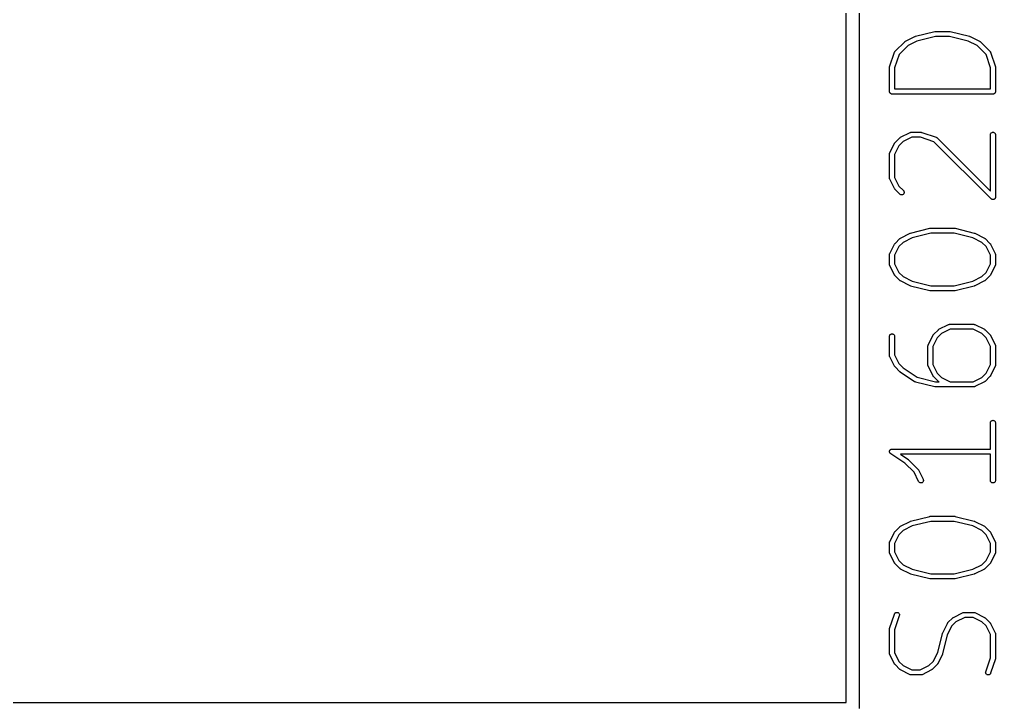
# Model space of a CAD drawing. Extents: x 62.9 to 160.2, y -123.1 to -39.2.
# Drawn here: x 150.4 to 160.09, y -119.26 to -112.44 of the extents above; entities that cross this region are included whole.
import ezdxf

# ---------------------------------------------------------------- set-up
doc = ezdxf.new("R2010")
doc.units = 0
doc.header["$MEASUREMENT"] = 0
doc.layers.add('BLACK', color=7, linetype='CONTINUOUS')

msp = doc.modelspace()

# ---------------------------------------------------------------- linework, layer by layer
at = {"layer": 'BLACK', "linetype": 'CONTINUOUS'}
for p, q in [((158.733, -39.2931), (158.733, -119.287)), ((158.606, -119.227), (158.607, -39.3535)), ((159.193, -112.66), (159.288, -112.613)), ((159.288, -112.613), (159.288, -112.612)), ((159.288, -112.612), (159.288, -112.612)), ((159.288, -112.612), (159.289, -112.612)), ((159.289, -112.612), (159.291, -112.612)), ((159.291, -112.612), (159.293, -112.611)), ((159.293, -112.611), (159.484, -112.563)), ((159.293, -112.611), (159.293, -112.611)), ((159.293, -112.611), (159.293, -112.611)), ((159.493, -112.612), (159.308, -112.659)), ((159.484, -112.563), (159.484, -112.563)), ((159.484, -112.563), (159.485, -112.563)), ((159.485, -112.563), (159.485, -112.563)), ((159.485, -112.563), (159.487, -112.563)), ((159.487, -112.563), (159.489, -112.562)), ((159.489, -112.562), (159.489, -112.562)), ((159.489, -112.562), (159.49, -112.562)), ((159.49, -112.562), (159.633, -112.562)), ((159.63, -112.612), (159.493, -112.612)), ((159.815, -112.659), (159.63, -112.612)), ((159.633, -112.562), (159.634, -112.562)), ((159.633, -112.562), (159.633, -112.562)), ((159.634, -112.562), (159.634, -112.562)), ((159.634, -112.562), (159.636, -112.563)), ((159.636, -112.563), (159.638, -112.563)), ((159.638, -112.563), (159.639, -112.563)), ((159.639, -112.563), (159.639, -112.563)), ((159.639, -112.563), (159.83, -112.611)), ((159.83, -112.611), (159.83, -112.611)), ((159.83, -112.611), (159.83, -112.611)), ((159.83, -112.611), (159.83, -112.611)), ((159.83, -112.611), (159.832, -112.612)), ((159.832, -112.612), (159.835, -112.612)), ((159.835, -112.612), (159.835, -112.613)), ((159.835, -112.613), (159.835, -112.613)), ((159.835, -112.613), (159.93, -112.66)), ((159.091, -112.76), (159.186, -112.665)), ((159.219, -112.703), (159.13, -112.791)), ((159.186, -112.665), (159.187, -112.664)), ((159.186, -112.665), (159.186, -112.665)), ((159.187, -112.664), (159.189, -112.663)), ((159.189, -112.663), (159.189, -112.662)), ((159.189, -112.662), (159.19, -112.662)), ((159.19, -112.662), (159.191, -112.661)), ((159.191, -112.661), (159.193, -112.66)), ((159.308, -112.659), (159.219, -112.703)), ((159.904, -112.703), (159.815, -112.659)), ((159.993, -112.791), (159.904, -112.703)), ((159.93, -112.66), (159.931, -112.66)), ((159.931, -112.66), (159.932, -112.661)), ((159.932, -112.661), (159.933, -112.662)), ((159.933, -112.662), (159.934, -112.663)), ((159.934, -112.663), (159.935, -112.663)), ((159.935, -112.663), (159.936, -112.664)), ((159.936, -112.664), (159.937, -112.665)), ((159.937, -112.665), (160.032, -112.76)), ((159.037, -112.913), (159.085, -112.77)), ((159.085, -112.768), (159.086, -112.767)), ((159.085, -112.769), (159.085, -112.768)), ((159.085, -112.77), (159.085, -112.769)), ((159.085, -112.77), (159.085, -112.77)), ((159.086, -112.767), (159.087, -112.765)), ((159.13, -112.791), (159.086, -112.925)), ((159.087, -112.765), (159.088, -112.764)), ((159.087, -112.765), (159.087, -112.765)), ((159.088, -112.764), (159.089, -112.763)), ((159.089, -112.763), (159.09, -112.761)), ((159.09, -112.761), (159.091, -112.76)), ((159.09, -112.761), (159.09, -112.761)), ((160.037, -112.925), (159.993, -112.791)), ((160.032, -112.76), (160.032, -112.761)), ((160.032, -112.761), (160.033, -112.761)), ((160.033, -112.761), (160.033, -112.762)), ((160.033, -112.762), (160.034, -112.763)), ((160.034, -112.763), (160.035, -112.764)), ((160.035, -112.764), (160.036, -112.765)), ((160.036, -112.765), (160.036, -112.766)), ((160.036, -112.766), (160.037, -112.767)), ((160.037, -112.767), (160.038, -112.769)), ((160.038, -112.769), (160.038, -112.769)), ((160.038, -112.769), (160.038, -112.77)), ((160.038, -112.77), (160.086, -112.913)), ((159.036, -112.916), (159.037, -112.914)), ((159.037, -112.914), (159.037, -112.913)), ((160.086, -112.913), (160.086, -112.913)), ((160.086, -112.913), (160.086, -112.915)), ((160.086, -112.915), (160.087, -112.916)), ((159.036, -112.917), (159.036, -112.916)), ((159.036, -112.918), (159.036, -112.917)), ((159.036, -112.919), (159.036, -112.918)), ((159.036, -112.921), (159.036, -112.919)), ((159.036, -113.159), (159.036, -112.921)), ((159.036, -112.921), (159.036, -112.921)), ((159.086, -112.925), (159.086, -113.134)), ((160.037, -113.134), (160.037, -112.925)), ((160.087, -112.916), (160.087, -112.917)), ((160.087, -112.917), (160.087, -112.918)), ((160.087, -112.918), (160.087, -112.92)), ((160.087, -112.92), (160.087, -112.921)), ((160.087, -112.921), (160.087, -113.159)), ((159.036, -113.162), (159.036, -113.159)), ((159.036, -113.164), (159.036, -113.162)), ((159.037, -113.167), (159.036, -113.164)), ((159.036, -113.164), (159.036, -113.164)), ((159.036, -113.164), (159.036, -113.164)), ((159.038, -113.169), (159.037, -113.167)), ((159.039, -113.171), (159.038, -113.169)), ((159.038, -113.169), (159.038, -113.169)), ((159.038, -113.169), (159.038, -113.169)), ((159.04, -113.173), (159.039, -113.171)), ((159.041, -113.175), (159.04, -113.173)), ((159.04, -113.173), (159.04, -113.173)), ((159.04, -113.173), (159.04, -113.173)), ((159.043, -113.177), (159.041, -113.175)), ((159.045, -113.179), (159.043, -113.177)), ((159.043, -113.177), (159.043, -113.177)), ((159.043, -113.177), (159.043, -113.177)), ((159.047, -113.18), (159.045, -113.179)), ((159.049, -113.181), (159.047, -113.18)), ((159.047, -113.18), (159.047, -113.18)), ((159.047, -113.18), (159.047, -113.18)), ((159.051, -113.182), (159.049, -113.181)), ((159.053, -113.183), (159.051, -113.182)), ((159.051, -113.182), (159.051, -113.182)), ((159.051, -113.182), (159.051, -113.182)), ((159.056, -113.184), (159.053, -113.183)), ((159.058, -113.184), (159.056, -113.184)), ((159.056, -113.184), (159.056, -113.184)), ((159.056, -113.184), (159.056, -113.184)), ((159.06, -113.184), (159.058, -113.184)), ((159.061, -113.184), (159.06, -113.184)), ((160.062, -113.184), (159.061, -113.184)), ((159.086, -113.134), (160.037, -113.134)), ((160.064, -113.184), (160.062, -113.184)), ((160.067, -113.184), (160.064, -113.184)), ((160.069, -113.183), (160.067, -113.184)), ((160.067, -113.184), (160.067, -113.184)), ((160.067, -113.184), (160.067, -113.184)), ((160.071, -113.183), (160.069, -113.183)), ((160.072, -113.183), (160.071, -113.183)), ((160.074, -113.181), (160.072, -113.183)), ((160.072, -113.183), (160.072, -113.183)), ((160.076, -113.18), (160.074, -113.181)), ((160.078, -113.179), (160.076, -113.18)), ((160.076, -113.18), (160.076, -113.18)), ((160.076, -113.18), (160.076, -113.18)), ((160.08, -113.177), (160.078, -113.179)), ((160.081, -113.175), (160.08, -113.177)), ((160.08, -113.177), (160.08, -113.177)), ((160.08, -113.177), (160.08, -113.177)), ((160.083, -113.174), (160.081, -113.175)), ((160.084, -113.171), (160.083, -113.173)), ((160.083, -113.173), (160.083, -113.173)), ((160.083, -113.173), (160.083, -113.174)), ((160.085, -113.169), (160.084, -113.171)), ((160.086, -113.167), (160.085, -113.169)), ((160.085, -113.169), (160.085, -113.169)), ((160.085, -113.169), (160.085, -113.169)), ((160.087, -113.165), (160.086, -113.167)), ((160.087, -113.159), (160.087, -113.16)), ((160.087, -113.16), (160.087, -113.162)), ((160.087, -113.162), (160.087, -113.164)), ((160.087, -113.164), (160.087, -113.165)), ((160.087, -113.165), (160.087, -113.165)), ((159.145, -113.614), (159.24, -113.566)), ((159.24, -113.566), (159.241, -113.566)), ((159.241, -113.566), (159.242, -113.565)), ((159.241, -113.566), (159.241, -113.566)), ((159.242, -113.565), (159.244, -113.565)), ((159.244, -113.565), (159.245, -113.564)), ((159.245, -113.564), (159.246, -113.564)), ((159.246, -113.564), (159.247, -113.564)), ((159.247, -113.564), (159.248, -113.564)), ((159.248, -113.564), (159.25, -113.564)), ((159.25, -113.564), (159.251, -113.564)), ((159.251, -113.564), (159.251, -113.564)), ((159.251, -113.564), (159.347, -113.564)), ((159.347, -113.564), (159.349, -113.564)), ((159.347, -113.564), (159.347, -113.564)), ((159.349, -113.564), (159.35, -113.564)), ((159.35, -113.564), (159.351, -113.564)), ((159.351, -113.564), (159.352, -113.564)), ((159.352, -113.564), (159.353, -113.565)), ((159.353, -113.565), (159.355, -113.565)), ((159.355, -113.565), (159.498, -113.613)), ((160.037, -113.588), (160.038, -113.583)), ((160.037, -113.589), (160.037, -113.588)), ((160.037, -114.148), (160.037, -113.589)), ((160.038, -113.583), (160.039, -113.579)), ((160.039, -113.579), (160.041, -113.574)), ((160.041, -113.574), (160.045, -113.571)), ((160.045, -113.571), (160.048, -113.568)), ((160.048, -113.568), (160.053, -113.565)), ((160.053, -113.565), (160.057, -113.564)), ((160.057, -113.564), (160.062, -113.564)), ((160.062, -113.564), (160.067, -113.564)), ((160.067, -113.564), (160.072, -113.566)), ((160.072, -113.566), (160.076, -113.568)), ((160.076, -113.568), (160.08, -113.571)), ((160.08, -113.571), (160.083, -113.575)), ((160.083, -113.575), (160.085, -113.579)), ((160.085, -113.579), (160.087, -113.584)), ((160.087, -113.584), (160.087, -113.589)), ((160.087, -113.589), (160.087, -114.208)), ((159.038, -113.768), (159.086, -113.673)), ((159.086, -113.672), (159.087, -113.671)), ((159.086, -113.673), (159.086, -113.672)), ((159.087, -113.671), (159.088, -113.67)), ((159.088, -113.669), (159.089, -113.668)), ((159.088, -113.67), (159.088, -113.669)), ((159.089, -113.668), (159.09, -113.667)), ((159.09, -113.667), (159.091, -113.666)), ((159.091, -113.666), (159.138, -113.619)), ((159.171, -113.657), (159.129, -113.699)), ((159.138, -113.619), (159.139, -113.618)), ((159.139, -113.618), (159.14, -113.617)), ((159.14, -113.617), (159.141, -113.616)), ((159.141, -113.616), (159.142, -113.616)), ((159.142, -113.616), (159.143, -113.615)), ((159.143, -113.615), (159.144, -113.615)), ((159.144, -113.615), (159.145, -113.614)), ((159.257, -113.614), (159.171, -113.657)), ((159.343, -113.614), (159.257, -113.614)), ((159.476, -113.658), (159.343, -113.614)), ((160.044, -114.226), (159.476, -113.658)), ((159.498, -113.613), (159.498, -113.613)), ((159.498, -113.613), (159.499, -113.613)), ((159.499, -113.613), (159.5, -113.613)), ((159.5, -113.613), (159.501, -113.614)), ((159.501, -113.614), (159.503, -113.615)), ((159.503, -113.615), (159.503, -113.615)), ((159.503, -113.615), (159.504, -113.615)), ((159.504, -113.615), (159.505, -113.617)), ((159.505, -113.617), (159.507, -113.618)), ((159.507, -113.618), (159.507, -113.618)), ((159.507, -113.618), (159.508, -113.619)), ((159.508, -113.619), (160.037, -114.148)), ((159.036, -113.774), (159.037, -113.773)), ((159.036, -113.776), (159.036, -113.774)), ((159.036, -113.777), (159.036, -113.776)), ((159.036, -113.778), (159.036, -113.777)), ((159.036, -113.779), (159.036, -113.778)), ((159.036, -114.018), (159.036, -113.779)), ((159.036, -113.779), (159.036, -113.779)), ((159.037, -113.771), (159.038, -113.769)), ((159.037, -113.773), (159.037, -113.771)), ((159.037, -113.773), (159.037, -113.773)), ((159.038, -113.769), (159.038, -113.768)), ((159.038, -113.769), (159.038, -113.769)), ((159.129, -113.699), (159.086, -113.785)), ((159.086, -113.785), (159.086, -114.012)), ((159.036, -114.019), (159.036, -114.018)), ((159.036, -114.018), (159.036, -114.018)), ((159.036, -114.021), (159.036, -114.019)), ((159.036, -114.023), (159.036, -114.021)), ((159.037, -114.024), (159.036, -114.023)), ((159.036, -114.023), (159.036, -114.023)), ((159.037, -114.026), (159.037, -114.024)), ((159.038, -114.027), (159.037, -114.026)), ((159.038, -114.028), (159.038, -114.027)), ((159.038, -114.029), (159.038, -114.028)), ((159.086, -114.124), (159.038, -114.029)), ((159.038, -114.029), (159.038, -114.029)), ((159.086, -114.012), (159.129, -114.098)), ((159.087, -114.125), (159.086, -114.124)), ((159.087, -114.127), (159.087, -114.125)), ((159.088, -114.127), (159.087, -114.127)), ((159.089, -114.128), (159.088, -114.127)), ((159.09, -114.129), (159.089, -114.128)), ((159.091, -114.13), (159.09, -114.129)), ((159.091, -114.131), (159.091, -114.13)), ((159.138, -114.178), (159.091, -114.131)), ((159.129, -114.098), (159.174, -114.143)), ((159.174, -114.143), (159.174, -114.143)), ((159.174, -114.143), (159.177, -114.147)), ((159.177, -114.147), (159.179, -114.151)), ((159.179, -114.17), (159.177, -114.175)), ((159.179, -114.151), (159.181, -114.156)), ((159.181, -114.166), (159.179, -114.17)), ((159.181, -114.156), (159.181, -114.161)), ((159.181, -114.161), (159.181, -114.166)), ((159.142, -114.181), (159.138, -114.178)), ((159.147, -114.184), (159.142, -114.181)), ((159.151, -114.185), (159.147, -114.184)), ((159.156, -114.186), (159.151, -114.185)), ((159.161, -114.185), (159.156, -114.186)), ((159.166, -114.184), (159.161, -114.185)), ((159.17, -114.182), (159.166, -114.184)), ((159.174, -114.179), (159.17, -114.182)), ((159.177, -114.175), (159.174, -114.179)), ((160.046, -114.228), (160.044, -114.226)), ((160.048, -114.229), (160.046, -114.228)), ((160.05, -114.23), (160.048, -114.229)), ((160.048, -114.229), (160.048, -114.229)), ((160.048, -114.229), (160.048, -114.229)), ((160.052, -114.231), (160.05, -114.23)), ((160.055, -114.232), (160.052, -114.231)), ((160.052, -114.231), (160.052, -114.231)), ((160.052, -114.231), (160.052, -114.231)), ((160.057, -114.233), (160.055, -114.232)), ((160.06, -114.233), (160.057, -114.233)), ((160.057, -114.233), (160.057, -114.233)), ((160.057, -114.233), (160.057, -114.233)), ((160.062, -114.233), (160.06, -114.233)), ((160.065, -114.233), (160.062, -114.233)), ((160.062, -114.233), (160.062, -114.233)), ((160.062, -114.233), (160.062, -114.233)), ((160.067, -114.233), (160.065, -114.233)), ((160.069, -114.232), (160.067, -114.233)), ((160.067, -114.233), (160.067, -114.233)), ((160.067, -114.233), (160.067, -114.233)), ((160.071, -114.232), (160.069, -114.232)), ((160.072, -114.232), (160.071, -114.232)), ((160.071, -114.232), (160.071, -114.232)), ((160.074, -114.23), (160.072, -114.232)), ((160.076, -114.229), (160.074, -114.23)), ((160.078, -114.228), (160.076, -114.229)), ((160.076, -114.229), (160.076, -114.229)), ((160.076, -114.229), (160.076, -114.229)), ((160.08, -114.226), (160.078, -114.228)), ((160.081, -114.224), (160.08, -114.226)), ((160.08, -114.226), (160.08, -114.226)), ((160.08, -114.226), (160.08, -114.226)), ((160.083, -114.223), (160.081, -114.224)), ((160.084, -114.22), (160.083, -114.222)), ((160.083, -114.222), (160.083, -114.222)), ((160.083, -114.222), (160.083, -114.223)), ((160.085, -114.218), (160.084, -114.22)), ((160.086, -114.216), (160.085, -114.218)), ((160.085, -114.218), (160.085, -114.218)), ((160.085, -114.218), (160.085, -114.218)), ((160.087, -114.214), (160.086, -114.216)), ((160.087, -114.208), (160.087, -114.209)), ((160.087, -114.209), (160.087, -114.209)), ((160.087, -114.209), (160.087, -114.209)), ((160.087, -114.209), (160.087, -114.209)), ((160.087, -114.209), (160.087, -114.211)), ((160.087, -114.211), (160.087, -114.214)), ((160.087, -114.214), (160.087, -114.214)), ((160.087, -114.214), (160.087, -114.214)), ((159.245, -114.566), (159.436, -114.518)), ((159.436, -114.518), (159.436, -114.518)), ((159.436, -114.518), (159.437, -114.518)), ((159.437, -114.518), (159.439, -114.517)), ((159.437, -114.518), (159.437, -114.518)), ((159.439, -114.517), (159.441, -114.517)), ((159.441, -114.517), (159.442, -114.517)), ((159.442, -114.517), (159.442, -114.517)), ((159.442, -114.517), (159.681, -114.517)), ((159.681, -114.517), (159.681, -114.517)), ((159.681, -114.517), (159.682, -114.517)), ((159.681, -114.517), (159.681, -114.517)), ((159.682, -114.517), (159.684, -114.517)), ((159.684, -114.517), (159.686, -114.518)), ((159.686, -114.518), (159.686, -114.518)), ((159.686, -114.518), (159.687, -114.518)), ((159.687, -114.518), (159.877, -114.566)), ((159.091, -114.668), (159.138, -114.62)), ((159.171, -114.658), (159.129, -114.7)), ((159.138, -114.62), (159.139, -114.62)), ((159.139, -114.62), (159.14, -114.619)), ((159.14, -114.619), (159.141, -114.618)), ((159.141, -114.618), (159.142, -114.617)), ((159.142, -114.617), (159.143, -114.617)), ((159.143, -114.617), (159.144, -114.616)), ((159.144, -114.616), (159.145, -114.615)), ((159.145, -114.615), (159.24, -114.567)), ((159.26, -114.613), (159.171, -114.658)), ((159.24, -114.567), (159.241, -114.567)), ((159.241, -114.567), (159.243, -114.566)), ((159.241, -114.567), (159.241, -114.567)), ((159.241, -114.567), (159.241, -114.567)), ((159.243, -114.566), (159.245, -114.566)), ((159.245, -114.566), (159.245, -114.566)), ((159.245, -114.566), (159.245, -114.566)), ((159.445, -114.567), (159.26, -114.613)), ((159.678, -114.567), (159.445, -114.567)), ((159.863, -114.613), (159.678, -114.567)), ((159.952, -114.658), (159.863, -114.613)), ((159.877, -114.566), (159.878, -114.566)), ((159.878, -114.566), (159.878, -114.566)), ((159.878, -114.566), (159.878, -114.566)), ((159.878, -114.566), (159.88, -114.567)), ((159.88, -114.567), (159.882, -114.567)), ((159.882, -114.567), (159.882, -114.567)), ((159.882, -114.567), (159.883, -114.567)), ((159.883, -114.567), (159.978, -114.615)), ((159.994, -114.7), (159.952, -114.658)), ((159.978, -114.615), (159.978, -114.615)), ((159.978, -114.615), (159.979, -114.616)), ((159.979, -114.616), (159.981, -114.617)), ((159.981, -114.617), (159.981, -114.617)), ((159.981, -114.617), (159.982, -114.618)), ((159.982, -114.618), (159.983, -114.619)), ((159.983, -114.619), (159.984, -114.62)), ((159.984, -114.62), (160.032, -114.668)), ((159.038, -114.769), (159.086, -114.674)), ((159.086, -114.674), (159.087, -114.673)), ((159.086, -114.674), (159.086, -114.674)), ((159.129, -114.7), (159.086, -114.786)), ((159.087, -114.673), (159.088, -114.671)), ((159.088, -114.671), (159.088, -114.67)), ((159.088, -114.67), (159.089, -114.67)), ((159.089, -114.67), (159.09, -114.669)), ((159.09, -114.669), (159.091, -114.668)), ((160.037, -114.786), (159.994, -114.7)), ((160.032, -114.668), (160.032, -114.668)), ((160.032, -114.668), (160.033, -114.669)), ((160.033, -114.669), (160.034, -114.67)), ((160.034, -114.67), (160.035, -114.671)), ((160.035, -114.671), (160.035, -114.672)), ((160.035, -114.672), (160.036, -114.673)), ((160.036, -114.673), (160.037, -114.674)), ((160.037, -114.674), (160.084, -114.769)), ((159.036, -114.777), (159.036, -114.775)), ((159.036, -114.775), (159.037, -114.775)), ((159.036, -114.779), (159.036, -114.777)), ((159.036, -114.78), (159.036, -114.779)), ((159.036, -114.779), (159.036, -114.779)), ((159.036, -114.781), (159.036, -114.78)), ((159.036, -114.876), (159.036, -114.781)), ((159.037, -114.772), (159.038, -114.771)), ((159.037, -114.774), (159.037, -114.772)), ((159.037, -114.775), (159.037, -114.774)), ((159.038, -114.77), (159.038, -114.769)), ((159.038, -114.771), (159.038, -114.77)), ((159.086, -114.786), (159.086, -114.87)), ((160.037, -114.87), (160.037, -114.786)), ((160.084, -114.769), (160.085, -114.77)), ((160.085, -114.77), (160.085, -114.77)), ((160.085, -114.77), (160.085, -114.771)), ((160.085, -114.771), (160.086, -114.773)), ((160.086, -114.773), (160.086, -114.774)), ((160.086, -114.774), (160.086, -114.775)), ((160.086, -114.775), (160.087, -114.776)), ((160.087, -114.776), (160.087, -114.777)), ((160.087, -114.777), (160.087, -114.779)), ((160.087, -114.779), (160.087, -114.78)), ((160.087, -114.78), (160.087, -114.781)), ((160.087, -114.781), (160.087, -114.876)), ((159.036, -114.877), (159.036, -114.876)), ((159.036, -114.879), (159.036, -114.877)), ((159.036, -114.877), (159.036, -114.877)), ((159.036, -114.881), (159.036, -114.879)), ((159.037, -114.882), (159.036, -114.881)), ((159.036, -114.881), (159.036, -114.881)), ((159.037, -114.884), (159.037, -114.882)), ((159.038, -114.885), (159.037, -114.884)), ((159.038, -114.886), (159.038, -114.885)), ((159.038, -114.887), (159.038, -114.886)), ((159.086, -114.982), (159.038, -114.887)), ((159.038, -114.887), (159.038, -114.887)), ((159.086, -114.87), (159.129, -114.956)), ((159.994, -114.956), (160.037, -114.87)), ((160.084, -114.887), (160.037, -114.982)), ((160.085, -114.886), (160.084, -114.887)), ((160.086, -114.884), (160.085, -114.886)), ((160.085, -114.886), (160.085, -114.886)), ((160.087, -114.881), (160.086, -114.882)), ((160.086, -114.882), (160.086, -114.883)), ((160.086, -114.883), (160.086, -114.884)), ((160.087, -114.876), (160.087, -114.876)), ((160.087, -114.876), (160.087, -114.877)), ((160.087, -114.877), (160.087, -114.878)), ((160.087, -114.878), (160.087, -114.879)), ((160.087, -114.879), (160.087, -114.881)), ((159.087, -114.984), (159.086, -114.982)), ((159.087, -114.985), (159.087, -114.984)), ((159.088, -114.986), (159.087, -114.985)), ((159.089, -114.987), (159.088, -114.986)), ((159.09, -114.988), (159.089, -114.987)), ((159.091, -114.989), (159.09, -114.988)), ((159.138, -115.037), (159.091, -114.989)), ((159.091, -114.989), (159.091, -114.989)), ((159.129, -114.956), (159.171, -114.998)), ((159.14, -115.038), (159.138, -115.037)), ((159.141, -115.039), (159.14, -115.038)), ((159.142, -115.04), (159.141, -115.039)), ((159.141, -115.039), (159.141, -115.039)), ((159.143, -115.04), (159.142, -115.04)), ((159.145, -115.041), (159.143, -115.04)), ((159.24, -115.089), (159.145, -115.041)), ((159.145, -115.041), (159.145, -115.041)), ((159.171, -114.998), (159.26, -115.043)), ((159.26, -115.043), (159.445, -115.089)), ((159.678, -115.089), (159.863, -115.043)), ((159.863, -115.043), (159.952, -114.998)), ((159.978, -115.041), (159.883, -115.089)), ((159.952, -114.998), (159.994, -114.956)), ((159.979, -115.041), (159.978, -115.041)), ((159.98, -115.04), (159.979, -115.041)), ((159.981, -115.039), (159.98, -115.04)), ((159.982, -115.039), (159.981, -115.039)), ((159.983, -115.038), (159.982, -115.039)), ((159.984, -115.037), (159.983, -115.038)), ((160.032, -114.989), (159.984, -115.037)), ((159.984, -115.037), (159.984, -115.037)), ((160.033, -114.988), (160.032, -114.989)), ((160.034, -114.987), (160.033, -114.988)), ((160.035, -114.986), (160.034, -114.987)), ((160.036, -114.984), (160.035, -114.985)), ((160.035, -114.985), (160.035, -114.986)), ((160.037, -114.983), (160.036, -114.984)), ((160.037, -114.982), (160.037, -114.983)), ((159.241, -115.089), (159.24, -115.089)), ((159.24, -115.089), (159.24, -115.089)), ((159.243, -115.09), (159.241, -115.089)), ((159.245, -115.091), (159.243, -115.09)), ((159.436, -115.139), (159.245, -115.091)), ((159.245, -115.091), (159.245, -115.091)), ((159.245, -115.091), (159.245, -115.091)), ((159.245, -115.091), (159.245, -115.091)), ((159.437, -115.139), (159.436, -115.139)), ((159.439, -115.139), (159.437, -115.139)), ((159.437, -115.139), (159.437, -115.139)), ((159.441, -115.139), (159.439, -115.139)), ((159.442, -115.139), (159.441, -115.139)), ((159.441, -115.139), (159.441, -115.139)), ((159.681, -115.139), (159.442, -115.139)), ((159.442, -115.139), (159.442, -115.139)), ((159.445, -115.089), (159.678, -115.089)), ((159.682, -115.139), (159.681, -115.139)), ((159.681, -115.139), (159.681, -115.139)), ((159.683, -115.139), (159.682, -115.139)), ((159.685, -115.139), (159.683, -115.139)), ((159.686, -115.139), (159.685, -115.139)), ((159.687, -115.139), (159.686, -115.139)), ((159.686, -115.139), (159.686, -115.139)), ((159.877, -115.091), (159.687, -115.139)), ((159.878, -115.091), (159.877, -115.091)), ((159.88, -115.09), (159.878, -115.091)), ((159.878, -115.091), (159.878, -115.091)), ((159.882, -115.089), (159.88, -115.09)), ((159.883, -115.089), (159.882, -115.089)), ((159.882, -115.089), (159.882, -115.089)), ((159.882, -115.089), (159.882, -115.089)), ((159.472, -115.573), (159.52, -115.526)), ((159.52, -115.526), (159.521, -115.525)), ((159.52, -115.526), (159.52, -115.526)), ((159.521, -115.525), (159.522, -115.524)), ((159.522, -115.524), (159.523, -115.523)), ((159.523, -115.523), (159.524, -115.522)), ((159.524, -115.522), (159.525, -115.522)), ((159.525, -115.522), (159.526, -115.521)), ((159.526, -115.521), (159.622, -115.473)), ((159.639, -115.521), (159.552, -115.564)), ((159.622, -115.473), (159.622, -115.473)), ((159.622, -115.473), (159.623, -115.473)), ((159.623, -115.473), (159.625, -115.472)), ((159.623, -115.473), (159.623, -115.473)), ((159.625, -115.472), (159.627, -115.472)), ((159.627, -115.472), (159.627, -115.471)), ((159.627, -115.471), (159.628, -115.471)), ((159.628, -115.471), (159.63, -115.471)), ((159.63, -115.471), (159.631, -115.471)), ((159.631, -115.471), (159.632, -115.471)), ((159.632, -115.471), (159.633, -115.471)), ((159.633, -115.471), (159.871, -115.471)), ((159.865, -115.521), (159.639, -115.521)), ((159.952, -115.564), (159.865, -115.521)), ((159.871, -115.471), (159.872, -115.471)), ((159.872, -115.471), (159.872, -115.471)), ((159.872, -115.471), (159.873, -115.471)), ((159.873, -115.471), (159.875, -115.471)), ((159.875, -115.471), (159.877, -115.471)), ((159.877, -115.471), (159.877, -115.472)), ((159.877, -115.472), (159.878, -115.472)), ((159.878, -115.472), (159.88, -115.472)), ((159.88, -115.472), (159.881, -115.473)), ((159.881, -115.473), (159.882, -115.473)), ((159.882, -115.473), (159.883, -115.473)), ((159.883, -115.473), (159.978, -115.521)), ((159.978, -115.521), (159.978, -115.521)), ((159.978, -115.521), (159.979, -115.522)), ((159.979, -115.522), (159.981, -115.523)), ((159.981, -115.523), (159.981, -115.523)), ((159.981, -115.523), (159.982, -115.524)), ((159.982, -115.524), (159.983, -115.525)), ((159.983, -115.525), (159.984, -115.526)), ((159.984, -115.526), (160.032, -115.573)), ((159.036, -115.586), (159.038, -115.581)), ((159.036, -115.591), (159.036, -115.586)), ((159.036, -115.782), (159.036, -115.591)), ((159.036, -115.591), (159.036, -115.591)), ((159.038, -115.581), (159.04, -115.577)), ((159.04, -115.577), (159.043, -115.573)), ((159.043, -115.573), (159.047, -115.57)), ((159.047, -115.57), (159.051, -115.568)), ((159.051, -115.568), (159.056, -115.567)), ((159.056, -115.567), (159.061, -115.566)), ((159.061, -115.566), (159.066, -115.567)), ((159.066, -115.567), (159.07, -115.568)), ((159.07, -115.568), (159.075, -115.57)), ((159.075, -115.57), (159.079, -115.574)), ((159.079, -115.574), (159.082, -115.577)), ((159.082, -115.577), (159.084, -115.582)), ((159.084, -115.582), (159.085, -115.586)), ((159.085, -115.586), (159.086, -115.591)), ((159.086, -115.591), (159.086, -115.776)), ((159.42, -115.675), (159.468, -115.58)), ((159.51, -115.606), (159.467, -115.692)), ((159.468, -115.578), (159.469, -115.577)), ((159.468, -115.58), (159.468, -115.578)), ((159.468, -115.58), (159.468, -115.58)), ((159.469, -115.577), (159.47, -115.576)), ((159.47, -115.576), (159.471, -115.575)), ((159.47, -115.576), (159.47, -115.576)), ((159.471, -115.575), (159.472, -115.573)), ((159.552, -115.564), (159.51, -115.606)), ((159.994, -115.606), (159.952, -115.564)), ((160.037, -115.692), (159.994, -115.606)), ((160.032, -115.573), (160.032, -115.574)), ((160.032, -115.574), (160.033, -115.575)), ((160.033, -115.575), (160.034, -115.576)), ((160.034, -115.576), (160.035, -115.577)), ((160.035, -115.577), (160.035, -115.578)), ((160.035, -115.578), (160.036, -115.579)), ((160.036, -115.579), (160.037, -115.58)), ((160.037, -115.58), (160.084, -115.675)), ((159.417, -115.685), (159.418, -115.683)), ((159.417, -115.686), (159.417, -115.685)), ((159.417, -115.685), (159.417, -115.685)), ((159.417, -115.877), (159.417, -115.686)), ((159.417, -115.686), (159.417, -115.686)), ((159.418, -115.68), (159.419, -115.678)), ((159.418, -115.681), (159.418, -115.68)), ((159.418, -115.683), (159.418, -115.681)), ((159.418, -115.681), (159.418, -115.681)), ((159.419, -115.677), (159.42, -115.676)), ((159.419, -115.678), (159.419, -115.677)), ((159.42, -115.676), (159.42, -115.675)), ((159.467, -115.692), (159.467, -115.871)), ((160.037, -115.871), (160.037, -115.692)), ((160.084, -115.675), (160.085, -115.676)), ((160.085, -115.676), (160.085, -115.676)), ((160.085, -115.676), (160.085, -115.677)), ((160.085, -115.677), (160.086, -115.679)), ((160.086, -115.679), (160.086, -115.68)), ((160.086, -115.68), (160.086, -115.681)), ((160.086, -115.681), (160.087, -115.682)), ((160.087, -115.682), (160.087, -115.683)), ((160.087, -115.683), (160.087, -115.685)), ((160.087, -115.685), (160.087, -115.686)), ((160.087, -115.686), (160.087, -115.686)), ((160.087, -115.686), (160.087, -115.877)), ((159.036, -115.783), (159.036, -115.782)), ((159.036, -115.785), (159.036, -115.783)), ((159.036, -115.783), (159.036, -115.783)), ((159.036, -115.787), (159.036, -115.785)), ((159.037, -115.788), (159.036, -115.787)), ((159.036, -115.787), (159.036, -115.787)), ((159.037, -115.79), (159.037, -115.788)), ((159.038, -115.791), (159.037, -115.79)), ((159.038, -115.792), (159.038, -115.791)), ((159.038, -115.793), (159.038, -115.792)), ((159.086, -115.888), (159.038, -115.793)), ((159.038, -115.793), (159.038, -115.793)), ((159.086, -115.776), (159.129, -115.862)), ((159.087, -115.89), (159.086, -115.888)), ((159.087, -115.891), (159.087, -115.89)), ((159.088, -115.892), (159.087, -115.891)), ((159.089, -115.893), (159.088, -115.892)), ((159.09, -115.894), (159.089, -115.893)), ((159.091, -115.895), (159.09, -115.894)), ((159.138, -115.943), (159.091, -115.895)), ((159.091, -115.895), (159.091, -115.895)), ((159.129, -115.862), (159.172, -115.905)), ((159.172, -115.905), (159.309, -115.997)), ((159.417, -115.878), (159.417, -115.877)), ((159.417, -115.879), (159.417, -115.878)), ((159.418, -115.88), (159.417, -115.879)), ((159.418, -115.882), (159.418, -115.88)), ((159.418, -115.883), (159.418, -115.882)), ((159.418, -115.884), (159.418, -115.883)), ((159.419, -115.885), (159.418, -115.884)), ((159.419, -115.887), (159.419, -115.885)), ((159.42, -115.888), (159.419, -115.887)), ((159.419, -115.887), (159.419, -115.887)), ((159.468, -115.984), (159.42, -115.888)), ((159.42, -115.888), (159.42, -115.888)), ((159.467, -115.871), (159.51, -115.958)), ((159.994, -115.958), (160.037, -115.871)), ((160.084, -115.888), (160.037, -115.984)), ((160.085, -115.888), (160.084, -115.888)), ((160.086, -115.885), (160.085, -115.887)), ((160.085, -115.887), (160.085, -115.888)), ((160.087, -115.882), (160.086, -115.883)), ((160.086, -115.883), (160.086, -115.884)), ((160.086, -115.884), (160.086, -115.885)), ((160.087, -115.877), (160.087, -115.878)), ((160.087, -115.878), (160.087, -115.878)), ((160.087, -115.878), (160.087, -115.879)), ((160.087, -115.879), (160.087, -115.881)), ((160.087, -115.881), (160.087, -115.882)), ((159.14, -115.944), (159.138, -115.943)), ((159.142, -115.946), (159.14, -115.944)), ((159.285, -116.041), (159.142, -115.946)), ((159.142, -115.946), (159.142, -115.946)), ((159.309, -115.997), (159.493, -116.043)), ((159.468, -115.985), (159.468, -115.984)), ((159.469, -115.986), (159.468, -115.985)), ((159.47, -115.987), (159.469, -115.986)), ((159.47, -115.988), (159.47, -115.987)), ((159.471, -115.989), (159.47, -115.988)), ((159.472, -115.99), (159.471, -115.989)), ((159.52, -116.038), (159.472, -115.99)), ((159.472, -115.99), (159.472, -115.99)), ((159.51, -115.958), (159.552, -116)), ((159.552, -116), (159.639, -116.043)), ((159.865, -116.043), (159.952, -116)), ((159.952, -116), (159.994, -115.958)), ((160.032, -115.99), (159.984, -116.038)), ((160.033, -115.989), (160.032, -115.99)), ((160.034, -115.988), (160.033, -115.989)), ((160.035, -115.987), (160.034, -115.988)), ((160.036, -115.985), (160.035, -115.986)), ((160.035, -115.986), (160.035, -115.987)), ((160.037, -115.984), (160.036, -115.985)), ((160.037, -115.984), (160.037, -115.984)), ((159.287, -116.042), (159.285, -116.041)), ((159.288, -116.043), (159.287, -116.042)), ((159.289, -116.043), (159.288, -116.043)), ((159.29, -116.043), (159.289, -116.043)), ((159.291, -116.044), (159.29, -116.043)), ((159.293, -116.044), (159.291, -116.044)), ((159.293, -116.045), (159.293, -116.044)), ((159.484, -116.092), (159.293, -116.045)), ((159.485, -116.092), (159.484, -116.092)), ((159.484, -116.092), (159.484, -116.092)), ((159.487, -116.093), (159.485, -116.092)), ((159.489, -116.093), (159.487, -116.093)), ((159.49, -116.093), (159.489, -116.093)), ((159.489, -116.093), (159.489, -116.093)), ((159.871, -116.093), (159.49, -116.093)), ((159.49, -116.093), (159.49, -116.093)), ((159.493, -116.043), (159.527, -116.043)), ((159.521, -116.039), (159.52, -116.038)), ((159.522, -116.04), (159.521, -116.039)), ((159.523, -116.04), (159.522, -116.04)), ((159.524, -116.041), (159.523, -116.04)), ((159.525, -116.042), (159.524, -116.041)), ((159.526, -116.042), (159.525, -116.042)), ((159.526, -116.043), (159.526, -116.042)), ((159.527, -116.043), (159.526, -116.043)), ((159.639, -116.043), (159.865, -116.043)), ((159.872, -116.093), (159.871, -116.093)), ((159.873, -116.093), (159.872, -116.093)), ((159.874, -116.093), (159.873, -116.093)), ((159.876, -116.092), (159.874, -116.093)), ((159.877, -116.092), (159.876, -116.092)), ((159.878, -116.092), (159.877, -116.092)), ((159.879, -116.092), (159.878, -116.092)), ((159.881, -116.091), (159.879, -116.092)), ((159.882, -116.091), (159.881, -116.091)), ((159.883, -116.09), (159.882, -116.09)), ((159.882, -116.09), (159.882, -116.091)), ((159.978, -116.043), (159.883, -116.09)), ((159.979, -116.042), (159.978, -116.043)), ((159.98, -116.041), (159.979, -116.042)), ((159.981, -116.041), (159.98, -116.041)), ((159.982, -116.04), (159.981, -116.041)), ((159.983, -116.039), (159.982, -116.04)), ((159.984, -116.038), (159.983, -116.039)), ((159.984, -116.038), (159.984, -116.038)), ((160.037, -116.449), (160.038, -116.444)), ((160.037, -116.71), (160.037, -116.449)), ((160.037, -116.449), (160.037, -116.449)), ((160.038, -116.444), (160.039, -116.44)), ((160.039, -116.44), (160.041, -116.435)), ((160.041, -116.435), (160.045, -116.432)), ((160.045, -116.432), (160.048, -116.428)), ((160.048, -116.428), (160.053, -116.426)), ((160.053, -116.426), (160.057, -116.425)), ((160.057, -116.425), (160.062, -116.424)), ((160.062, -116.424), (160.067, -116.425)), ((160.067, -116.425), (160.072, -116.426)), ((160.072, -116.426), (160.076, -116.429)), ((160.076, -116.429), (160.08, -116.432)), ((160.08, -116.432), (160.083, -116.436)), ((160.083, -116.436), (160.085, -116.44)), ((160.085, -116.44), (160.087, -116.445)), ((160.087, -116.445), (160.087, -116.449)), ((160.087, -116.449), (160.087, -117.022)), ((159.036, -116.73), (159.037, -116.728)), ((159.036, -116.732), (159.036, -116.73)), ((159.036, -116.73), (159.036, -116.73)), ((159.036, -116.73), (159.036, -116.73)), ((159.036, -116.735), (159.036, -116.732)), ((159.036, -116.737), (159.036, -116.735)), ((159.036, -116.735), (159.036, -116.735)), ((159.036, -116.735), (159.036, -116.735)), ((159.036, -116.74), (159.036, -116.737)), ((159.037, -116.742), (159.036, -116.74)), ((159.036, -116.74), (159.036, -116.74)), ((159.036, -116.74), (159.036, -116.74)), ((159.037, -116.728), (159.038, -116.726)), ((159.038, -116.745), (159.037, -116.742)), ((159.038, -116.726), (159.039, -116.724)), ((159.038, -116.726), (159.038, -116.726)), ((159.038, -116.726), (159.038, -116.726)), ((159.039, -116.747), (159.038, -116.745)), ((159.038, -116.745), (159.038, -116.745)), ((159.038, -116.745), (159.038, -116.745)), ((159.039, -116.724), (159.04, -116.721)), ((159.04, -116.749), (159.039, -116.747)), ((159.04, -116.721), (159.042, -116.72)), ((159.04, -116.721), (159.04, -116.721)), ((159.04, -116.721), (159.04, -116.721)), ((159.041, -116.751), (159.04, -116.749)), ((159.04, -116.749), (159.04, -116.749)), ((159.04, -116.749), (159.04, -116.749)), ((159.043, -116.753), (159.041, -116.751)), ((159.042, -116.72), (159.043, -116.718)), ((159.043, -116.718), (159.045, -116.716)), ((159.043, -116.718), (159.043, -116.718)), ((159.043, -116.718), (159.043, -116.718)), ((159.045, -116.754), (159.043, -116.753)), ((159.043, -116.753), (159.043, -116.753)), ((159.043, -116.753), (159.043, -116.753)), ((159.045, -116.716), (159.047, -116.715)), ((159.047, -116.756), (159.045, -116.754)), ((159.047, -116.715), (159.049, -116.714)), ((159.047, -116.715), (159.047, -116.715)), ((159.047, -116.715), (159.047, -116.715)), ((159.188, -116.85), (159.047, -116.756)), ((159.047, -116.756), (159.047, -116.756)), ((159.049, -116.714), (159.051, -116.712)), ((159.051, -116.712), (159.051, -116.712)), ((159.051, -116.712), (159.051, -116.712)), ((159.051, -116.712), (159.053, -116.712)), ((159.053, -116.712), (159.056, -116.711)), ((159.056, -116.711), (159.056, -116.711)), ((159.056, -116.711), (159.056, -116.711)), ((159.056, -116.711), (159.058, -116.711)), ((159.058, -116.711), (159.061, -116.71)), ((159.061, -116.71), (160.037, -116.71)), ((160.037, -116.76), (159.143, -116.76)), ((159.143, -116.76), (159.218, -116.81)), ((160.037, -117.022), (160.037, -116.76)), ((159.279, -116.941), (159.188, -116.85)), ((159.218, -116.81), (159.218, -116.81)), ((159.218, -116.81), (159.218, -116.81)), ((159.218, -116.81), (159.218, -116.81)), ((159.218, -116.81), (159.218, -116.81)), ((159.218, -116.81), (159.22, -116.812)), ((159.22, -116.812), (159.221, -116.813)), ((159.221, -116.813), (159.317, -116.909)), ((159.324, -117.033), (159.279, -116.941)), ((159.317, -116.909), (159.317, -116.909)), ((159.317, -116.909), (159.318, -116.91)), ((159.318, -116.91), (159.319, -116.911)), ((159.319, -116.911), (159.319, -116.912)), ((159.319, -116.912), (159.32, -116.913)), ((159.32, -116.913), (159.321, -116.914)), ((159.321, -116.914), (159.322, -116.915)), ((159.322, -116.915), (159.369, -117.01)), ((159.327, -117.037), (159.324, -117.033)), ((159.33, -117.04), (159.327, -117.037)), ((159.334, -117.043), (159.33, -117.04)), ((159.339, -117.045), (159.334, -117.043)), ((159.344, -117.046), (159.339, -117.045)), ((159.348, -117.046), (159.344, -117.046)), ((159.353, -117.046), (159.348, -117.046)), ((159.358, -117.044), (159.353, -117.046)), ((159.362, -117.041), (159.358, -117.044)), ((159.366, -117.038), (159.362, -117.041)), ((159.368, -117.034), (159.366, -117.038)), ((159.37, -117.03), (159.368, -117.034)), ((159.369, -117.01), (159.369, -117.011)), ((159.369, -117.011), (159.371, -117.015)), ((159.372, -117.025), (159.37, -117.03)), ((159.371, -117.015), (159.372, -117.02)), ((159.372, -117.02), (159.372, -117.025)), ((160.038, -117.026), (160.037, -117.022)), ((160.039, -117.031), (160.038, -117.026)), ((160.041, -117.035), (160.039, -117.031)), ((160.044, -117.039), (160.041, -117.035)), ((160.048, -117.042), (160.044, -117.039)), ((160.052, -117.045), (160.048, -117.042)), ((160.057, -117.046), (160.052, -117.045)), ((160.062, -117.047), (160.057, -117.046)), ((160.067, -117.046), (160.062, -117.047)), ((160.071, -117.045), (160.067, -117.046)), ((160.076, -117.042), (160.071, -117.045)), ((160.08, -117.039), (160.076, -117.042)), ((160.083, -117.036), (160.08, -117.039)), ((160.085, -117.031), (160.083, -117.036)), ((160.087, -117.027), (160.085, -117.031)), ((160.087, -117.022), (160.087, -117.022)), ((160.087, -117.022), (160.087, -117.027)), ((159.145, -117.476), (159.24, -117.428)), ((159.24, -117.428), (159.241, -117.428)), ((159.241, -117.428), (159.243, -117.427)), ((159.241, -117.428), (159.241, -117.428)), ((159.241, -117.428), (159.241, -117.428)), ((159.243, -117.427), (159.245, -117.426)), ((159.245, -117.426), (159.436, -117.379)), ((159.245, -117.426), (159.245, -117.426)), ((159.245, -117.426), (159.245, -117.426)), ((159.445, -117.428), (159.26, -117.474)), ((159.436, -117.379), (159.436, -117.379)), ((159.436, -117.379), (159.437, -117.379)), ((159.437, -117.379), (159.437, -117.378)), ((159.437, -117.378), (159.439, -117.378)), ((159.439, -117.378), (159.441, -117.378)), ((159.441, -117.378), (159.442, -117.378)), ((159.442, -117.378), (159.442, -117.378)), ((159.442, -117.378), (159.681, -117.378)), ((159.678, -117.428), (159.445, -117.428)), ((159.863, -117.474), (159.678, -117.428)), ((159.681, -117.378), (159.681, -117.378)), ((159.681, -117.378), (159.682, -117.378)), ((159.681, -117.378), (159.681, -117.378)), ((159.682, -117.378), (159.684, -117.378)), ((159.684, -117.378), (159.686, -117.379)), ((159.686, -117.379), (159.686, -117.379)), ((159.686, -117.379), (159.687, -117.379)), ((159.687, -117.379), (159.877, -117.426)), ((159.877, -117.426), (159.878, -117.427)), ((159.878, -117.427), (159.878, -117.427)), ((159.878, -117.427), (159.878, -117.427)), ((159.878, -117.427), (159.88, -117.427)), ((159.88, -117.427), (159.882, -117.428)), ((159.882, -117.428), (159.882, -117.428)), ((159.882, -117.428), (159.883, -117.428)), ((159.883, -117.428), (159.978, -117.476)), ((159.038, -117.63), (159.086, -117.535)), ((159.086, -117.535), (159.087, -117.533)), ((159.086, -117.535), (159.086, -117.535)), ((159.129, -117.561), (159.086, -117.647)), ((159.087, -117.533), (159.088, -117.532)), ((159.088, -117.531), (159.089, -117.53)), ((159.088, -117.532), (159.088, -117.531)), ((159.089, -117.53), (159.09, -117.529)), ((159.09, -117.529), (159.091, -117.528)), ((159.091, -117.528), (159.138, -117.481)), ((159.171, -117.519), (159.129, -117.561)), ((159.138, -117.481), (159.139, -117.48)), ((159.139, -117.48), (159.14, -117.48)), ((159.14, -117.48), (159.141, -117.479)), ((159.141, -117.479), (159.142, -117.478)), ((159.142, -117.478), (159.143, -117.477)), ((159.143, -117.477), (159.144, -117.477)), ((159.144, -117.477), (159.145, -117.476)), ((159.26, -117.474), (159.171, -117.519)), ((159.952, -117.519), (159.863, -117.474)), ((159.994, -117.561), (159.952, -117.519)), ((159.978, -117.476), (159.978, -117.476)), ((159.978, -117.476), (159.979, -117.477)), ((159.979, -117.477), (159.981, -117.478)), ((159.981, -117.478), (159.981, -117.478)), ((159.981, -117.478), (159.982, -117.479)), ((159.982, -117.479), (159.983, -117.48)), ((159.983, -117.48), (159.984, -117.481)), ((159.984, -117.481), (160.032, -117.528)), ((160.037, -117.647), (159.994, -117.561)), ((160.032, -117.528), (160.032, -117.529)), ((160.032, -117.529), (160.033, -117.53)), ((160.033, -117.53), (160.034, -117.531)), ((160.034, -117.531), (160.035, -117.532)), ((160.035, -117.532), (160.035, -117.532)), ((160.035, -117.532), (160.036, -117.534)), ((160.036, -117.534), (160.037, -117.535)), ((160.037, -117.535), (160.084, -117.63)), ((159.036, -117.636), (159.037, -117.635)), ((159.036, -117.638), (159.036, -117.636)), ((159.036, -117.64), (159.036, -117.638)), ((159.036, -117.641), (159.036, -117.64)), ((159.036, -117.64), (159.036, -117.64)), ((159.036, -117.737), (159.036, -117.641)), ((159.036, -117.641), (159.036, -117.641)), ((159.037, -117.633), (159.038, -117.632)), ((159.037, -117.635), (159.037, -117.633)), ((159.037, -117.635), (159.037, -117.635)), ((159.038, -117.631), (159.038, -117.63)), ((159.038, -117.632), (159.038, -117.631)), ((159.086, -117.647), (159.086, -117.731)), ((160.037, -117.731), (160.037, -117.647)), ((160.084, -117.63), (160.085, -117.631)), ((160.085, -117.631), (160.085, -117.631)), ((160.085, -117.631), (160.085, -117.632)), ((160.085, -117.632), (160.086, -117.634)), ((160.086, -117.634), (160.086, -117.635)), ((160.086, -117.635), (160.086, -117.636)), ((160.086, -117.636), (160.087, -117.637)), ((160.087, -117.637), (160.087, -117.638)), ((160.087, -117.638), (160.087, -117.64)), ((160.087, -117.64), (160.087, -117.641)), ((160.087, -117.641), (160.087, -117.641)), ((160.087, -117.641), (160.087, -117.737)), ((159.036, -117.738), (159.036, -117.737)), ((159.036, -117.737), (159.036, -117.737)), ((159.036, -117.74), (159.036, -117.738)), ((159.036, -117.742), (159.036, -117.74)), ((159.037, -117.743), (159.036, -117.742)), ((159.036, -117.742), (159.036, -117.742)), ((159.037, -117.745), (159.037, -117.743)), ((159.038, -117.746), (159.037, -117.745)), ((159.038, -117.747), (159.038, -117.746)), ((159.038, -117.748), (159.038, -117.747)), ((159.086, -117.843), (159.038, -117.748)), ((159.038, -117.748), (159.038, -117.748)), ((159.086, -117.731), (159.129, -117.817)), ((159.994, -117.817), (160.037, -117.731)), ((160.084, -117.748), (160.037, -117.843)), ((160.085, -117.747), (160.084, -117.748)), ((160.086, -117.745), (160.085, -117.747)), ((160.085, -117.747), (160.085, -117.747)), ((160.087, -117.742), (160.086, -117.743)), ((160.086, -117.743), (160.086, -117.743)), ((160.086, -117.743), (160.086, -117.745)), ((160.087, -117.737), (160.087, -117.737)), ((160.087, -117.737), (160.087, -117.738)), ((160.087, -117.738), (160.087, -117.739)), ((160.087, -117.739), (160.087, -117.74)), ((160.087, -117.74), (160.087, -117.742)), ((159.087, -117.844), (159.086, -117.843)), ((159.087, -117.846), (159.087, -117.844)), ((159.088, -117.847), (159.087, -117.846)), ((159.089, -117.847), (159.088, -117.847)), ((159.09, -117.848), (159.089, -117.847)), ((159.091, -117.85), (159.09, -117.848)), ((159.138, -117.897), (159.091, -117.85)), ((159.091, -117.85), (159.091, -117.85)), ((159.129, -117.817), (159.171, -117.859)), ((159.952, -117.859), (159.994, -117.817)), ((160.032, -117.85), (159.984, -117.897)), ((160.033, -117.849), (160.032, -117.85)), ((160.034, -117.848), (160.033, -117.849)), ((160.035, -117.846), (160.034, -117.847)), ((160.034, -117.847), (160.034, -117.848)), ((160.036, -117.845), (160.035, -117.846)), ((160.037, -117.844), (160.036, -117.845)), ((160.037, -117.843), (160.037, -117.844)), ((159.14, -117.898), (159.138, -117.897)), ((159.141, -117.899), (159.14, -117.898)), ((159.141, -117.9), (159.141, -117.899)), ((159.142, -117.901), (159.141, -117.9)), ((159.143, -117.901), (159.142, -117.901)), ((159.145, -117.902), (159.143, -117.901)), ((159.24, -117.95), (159.145, -117.902)), ((159.145, -117.902), (159.145, -117.902)), ((159.171, -117.859), (159.26, -117.904)), ((159.241, -117.95), (159.24, -117.95)), ((159.24, -117.95), (159.24, -117.95)), ((159.243, -117.951), (159.241, -117.95)), ((159.245, -117.952), (159.243, -117.951)), ((159.26, -117.904), (159.445, -117.95)), ((159.445, -117.95), (159.678, -117.95)), ((159.678, -117.95), (159.863, -117.904)), ((159.863, -117.904), (159.952, -117.859)), ((159.88, -117.951), (159.878, -117.952)), ((159.882, -117.95), (159.88, -117.951)), ((159.883, -117.95), (159.882, -117.95)), ((159.882, -117.95), (159.882, -117.95)), ((159.882, -117.95), (159.882, -117.95)), ((159.978, -117.902), (159.883, -117.95)), ((159.979, -117.901), (159.978, -117.902)), ((159.98, -117.901), (159.979, -117.901)), ((159.981, -117.9), (159.98, -117.901)), ((159.982, -117.9), (159.981, -117.9)), ((159.983, -117.899), (159.982, -117.9)), ((159.984, -117.898), (159.983, -117.899)), ((159.984, -117.897), (159.984, -117.898)), ((159.436, -117.999), (159.245, -117.952)), ((159.245, -117.952), (159.245, -117.952)), ((159.245, -117.952), (159.245, -117.952)), ((159.245, -117.952), (159.245, -117.952)), ((159.437, -117.999), (159.436, -117.999)), ((159.437, -118), (159.437, -117.999)), ((159.439, -118), (159.437, -118)), ((159.441, -118), (159.439, -118)), ((159.442, -118), (159.441, -118)), ((159.441, -118), (159.441, -118)), ((159.681, -118), (159.442, -118)), ((159.442, -118), (159.442, -118)), ((159.682, -118), (159.681, -118)), ((159.681, -118), (159.681, -118)), ((159.683, -118), (159.682, -118)), ((159.685, -118), (159.683, -118)), ((159.686, -118), (159.685, -118)), ((159.687, -117.999), (159.686, -117.999)), ((159.686, -117.999), (159.686, -118)), ((159.877, -117.952), (159.687, -117.999)), ((159.878, -117.952), (159.877, -117.952)), ((159.878, -117.952), (159.878, -117.952)), ((159.09, -118.34), (159.093, -118.337)), ((159.093, -118.337), (159.098, -118.334)), ((159.098, -118.334), (159.102, -118.332)), ((159.102, -118.332), (159.107, -118.332)), ((159.107, -118.332), (159.112, -118.332)), ((159.112, -118.332), (159.117, -118.333)), ((159.117, -118.333), (159.121, -118.335)), ((159.121, -118.335), (159.125, -118.338)), ((159.125, -118.338), (159.128, -118.341)), ((159.669, -118.382), (159.765, -118.334)), ((159.765, -118.334), (159.765, -118.334)), ((159.765, -118.334), (159.766, -118.334)), ((159.766, -118.334), (159.766, -118.333)), ((159.766, -118.333), (159.768, -118.333)), ((159.768, -118.333), (159.77, -118.332)), ((159.77, -118.332), (159.77, -118.332)), ((159.77, -118.332), (159.771, -118.332)), ((159.771, -118.332), (159.773, -118.332)), ((159.773, -118.332), (159.775, -118.332)), ((159.775, -118.332), (159.775, -118.332)), ((159.775, -118.332), (159.776, -118.332)), ((159.776, -118.332), (159.871, -118.332)), ((159.871, -118.332), (159.872, -118.332)), ((159.872, -118.332), (159.872, -118.332)), ((159.872, -118.332), (159.873, -118.332)), ((159.873, -118.332), (159.875, -118.332)), ((159.875, -118.332), (159.877, -118.332)), ((159.877, -118.332), (159.877, -118.332)), ((159.877, -118.332), (159.878, -118.332)), ((159.878, -118.332), (159.88, -118.333)), ((159.88, -118.333), (159.881, -118.334)), ((159.881, -118.334), (159.882, -118.334)), ((159.882, -118.334), (159.883, -118.334)), ((159.883, -118.334), (159.978, -118.382)), ((159.037, -118.492), (159.085, -118.349)), ((159.085, -118.348), (159.087, -118.344)), ((159.085, -118.349), (159.085, -118.348)), ((159.132, -118.365), (159.086, -118.504)), ((159.087, -118.344), (159.09, -118.34)), ((159.128, -118.341), (159.131, -118.345)), ((159.131, -118.345), (159.133, -118.35)), ((159.133, -118.36), (159.132, -118.365)), ((159.133, -118.35), (159.133, -118.355)), ((159.133, -118.355), (159.133, -118.36)), ((159.613, -118.436), (159.614, -118.435)), ((159.614, -118.435), (159.615, -118.434)), ((159.615, -118.434), (159.663, -118.387)), ((159.695, -118.425), (159.653, -118.467)), ((159.663, -118.386), (159.664, -118.385)), ((159.663, -118.387), (159.663, -118.386)), ((159.664, -118.385), (159.665, -118.385)), ((159.665, -118.385), (159.666, -118.384)), ((159.666, -118.384), (159.667, -118.383)), ((159.667, -118.383), (159.668, -118.383)), ((159.668, -118.383), (159.669, -118.382)), ((159.782, -118.382), (159.695, -118.425)), ((159.865, -118.382), (159.782, -118.382)), ((159.952, -118.425), (159.865, -118.382)), ((159.994, -118.467), (159.952, -118.425)), ((159.978, -118.382), (159.978, -118.382)), ((159.978, -118.382), (159.979, -118.383)), ((159.979, -118.383), (159.981, -118.384)), ((159.981, -118.384), (159.981, -118.384)), ((159.981, -118.384), (159.982, -118.385)), ((159.982, -118.385), (159.983, -118.386)), ((159.983, -118.386), (159.984, -118.387)), ((159.984, -118.387), (160.032, -118.434)), ((160.032, -118.434), (160.032, -118.435)), ((160.032, -118.435), (160.033, -118.436)), ((159.036, -118.494), (159.037, -118.493)), ((159.036, -118.495), (159.036, -118.494)), ((159.036, -118.496), (159.036, -118.495)), ((159.036, -118.498), (159.036, -118.496)), ((159.036, -118.499), (159.036, -118.498)), ((159.036, -118.5), (159.036, -118.499)), ((159.036, -118.738), (159.036, -118.5)), ((159.037, -118.493), (159.037, -118.492)), ((159.086, -118.504), (159.086, -118.732)), ((159.563, -118.536), (159.611, -118.441)), ((159.653, -118.467), (159.609, -118.556)), ((159.611, -118.44), (159.612, -118.439)), ((159.611, -118.441), (159.611, -118.44)), ((159.612, -118.438), (159.613, -118.437)), ((159.612, -118.439), (159.612, -118.438)), ((159.613, -118.437), (159.613, -118.436)), ((160.037, -118.553), (159.994, -118.467)), ((160.033, -118.436), (160.034, -118.437)), ((160.034, -118.437), (160.035, -118.438)), ((160.035, -118.438), (160.035, -118.438)), ((160.035, -118.438), (160.036, -118.44)), ((160.036, -118.44), (160.037, -118.441)), ((160.037, -118.441), (160.084, -118.536)), ((159.514, -118.729), (159.561, -118.541)), ((159.561, -118.541), (159.562, -118.539)), ((159.561, -118.541), (159.561, -118.541)), ((159.561, -118.541), (159.561, -118.541)), ((159.561, -118.541), (159.561, -118.541)), ((159.562, -118.539), (159.563, -118.536)), ((159.609, -118.556), (159.562, -118.744)), ((159.563, -118.536), (159.563, -118.536)), ((159.563, -118.536), (159.563, -118.536)), ((160.037, -118.782), (160.037, -118.553)), ((160.084, -118.536), (160.085, -118.536)), ((160.085, -118.536), (160.085, -118.537)), ((160.085, -118.537), (160.085, -118.538)), ((160.085, -118.538), (160.086, -118.539)), ((160.086, -118.539), (160.086, -118.541)), ((160.086, -118.541), (160.086, -118.542)), ((160.086, -118.542), (160.087, -118.542)), ((160.087, -118.542), (160.087, -118.544)), ((160.087, -118.544), (160.087, -118.546)), ((160.087, -118.546), (160.087, -118.547)), ((160.087, -118.547), (160.087, -118.547)), ((160.087, -118.547), (160.087, -118.786)), ((159.036, -118.739), (159.036, -118.738)), ((159.036, -118.74), (159.036, -118.739)), ((159.036, -118.741), (159.036, -118.74)), ((159.036, -118.743), (159.036, -118.741)), ((159.036, -118.744), (159.036, -118.743)), ((159.037, -118.744), (159.036, -118.744)), ((159.037, -118.746), (159.037, -118.744)), ((159.038, -118.748), (159.037, -118.746)), ((159.038, -118.749), (159.038, -118.748)), ((159.038, -118.748), (159.038, -118.748)), ((159.086, -118.845), (159.038, -118.749)), ((159.038, -118.749), (159.038, -118.749)), ((159.086, -118.732), (159.129, -118.819)), ((159.129, -118.819), (159.171, -118.861)), ((159.427, -118.861), (159.469, -118.819)), ((159.469, -118.819), (159.514, -118.729)), ((159.56, -118.749), (159.512, -118.845)), ((159.561, -118.747), (159.56, -118.749)), ((159.56, -118.749), (159.56, -118.749)), ((159.56, -118.749), (159.56, -118.749)), ((159.562, -118.745), (159.561, -118.747)), ((159.562, -118.744), (159.562, -118.744)), ((159.562, -118.744), (159.562, -118.745)), ((159.562, -118.745), (159.562, -118.745)), ((159.991, -118.921), (160.037, -118.782)), ((160.086, -118.794), (160.038, -118.937)), ((160.087, -118.791), (160.086, -118.792)), ((160.086, -118.792), (160.086, -118.794)), ((160.087, -118.786), (160.087, -118.786)), ((160.087, -118.786), (160.087, -118.787)), ((160.087, -118.787), (160.087, -118.789)), ((160.087, -118.789), (160.087, -118.79)), ((160.087, -118.79), (160.087, -118.791)), ((159.087, -118.846), (159.086, -118.845)), ((159.087, -118.847), (159.087, -118.846)), ((159.088, -118.848), (159.087, -118.847)), ((159.089, -118.849), (159.088, -118.848)), ((159.09, -118.85), (159.089, -118.849)), ((159.091, -118.851), (159.09, -118.85)), ((159.138, -118.899), (159.091, -118.851)), ((159.091, -118.851), (159.091, -118.851)), ((159.14, -118.9), (159.138, -118.899)), ((159.141, -118.901), (159.14, -118.9)), ((159.142, -118.902), (159.141, -118.901)), ((159.141, -118.901), (159.141, -118.901)), ((159.143, -118.903), (159.142, -118.902)), ((159.145, -118.903), (159.143, -118.903)), ((159.24, -118.951), (159.145, -118.903)), ((159.145, -118.903), (159.145, -118.903)), ((159.171, -118.861), (159.257, -118.904)), ((159.257, -118.904), (159.341, -118.904)), ((159.341, -118.904), (159.427, -118.861)), ((159.453, -118.903), (159.358, -118.951)), ((159.455, -118.903), (159.453, -118.903)), ((159.456, -118.902), (159.455, -118.903)), ((159.457, -118.901), (159.456, -118.902)), ((159.458, -118.901), (159.457, -118.901)), ((159.459, -118.9), (159.458, -118.901)), ((159.46, -118.899), (159.459, -118.9)), ((159.508, -118.851), (159.46, -118.899)), ((159.46, -118.899), (159.46, -118.899)), ((159.509, -118.849), (159.508, -118.85)), ((159.508, -118.85), (159.508, -118.851)), ((159.51, -118.848), (159.509, -118.849)), ((159.511, -118.847), (159.51, -118.848)), ((159.512, -118.845), (159.511, -118.846)), ((159.511, -118.846), (159.511, -118.847)), ((159.512, -118.845), (159.512, -118.845)), ((159.241, -118.951), (159.24, -118.951)), ((159.242, -118.952), (159.241, -118.951)), ((159.243, -118.952), (159.242, -118.952)), ((159.245, -118.953), (159.243, -118.952)), ((159.246, -118.953), (159.245, -118.953)), ((159.248, -118.953), (159.246, -118.953)), ((159.246, -118.953), (159.246, -118.953)), ((159.25, -118.954), (159.248, -118.953)), ((159.251, -118.954), (159.25, -118.954)), ((159.25, -118.954), (159.25, -118.954)), ((159.347, -118.954), (159.251, -118.954)), ((159.251, -118.954), (159.251, -118.954)), ((159.348, -118.954), (159.347, -118.954)), ((159.35, -118.953), (159.348, -118.954)), ((159.348, -118.954), (159.348, -118.954)), ((159.352, -118.953), (159.35, -118.953)), ((159.353, -118.953), (159.352, -118.953)), ((159.352, -118.953), (159.352, -118.953)), ((159.355, -118.952), (159.353, -118.953)), ((159.356, -118.952), (159.355, -118.952)), ((159.357, -118.952), (159.356, -118.952)), ((159.358, -118.951), (159.357, -118.952)), ((159.358, -118.951), (159.358, -118.951)), ((159.989, -118.93), (159.99, -118.926)), ((159.99, -118.935), (159.989, -118.93)), ((159.99, -118.926), (159.991, -118.921)), ((159.992, -118.94), (159.99, -118.935)), ((159.995, -118.944), (159.992, -118.94)), ((159.998, -118.948), (159.995, -118.944)), ((160.002, -118.95), (159.998, -118.948)), ((160.006, -118.952), (160.002, -118.95)), ((160.011, -118.954), (160.006, -118.952)), ((160.016, -118.954), (160.011, -118.954)), ((160.021, -118.953), (160.016, -118.954)), ((160.025, -118.951), (160.021, -118.953)), ((160.029, -118.949), (160.025, -118.951)), ((160.033, -118.945), (160.029, -118.949)), ((160.036, -118.941), (160.033, -118.945)), ((160.038, -118.937), (160.036, -118.941)), ((160.038, -118.937), (160.038, -118.937)), ((122.733, -119.227), (158.606, -119.227))]:
    msp.add_line(p, q, dxfattribs=at)

doc.saveas('drawing.dxf')
